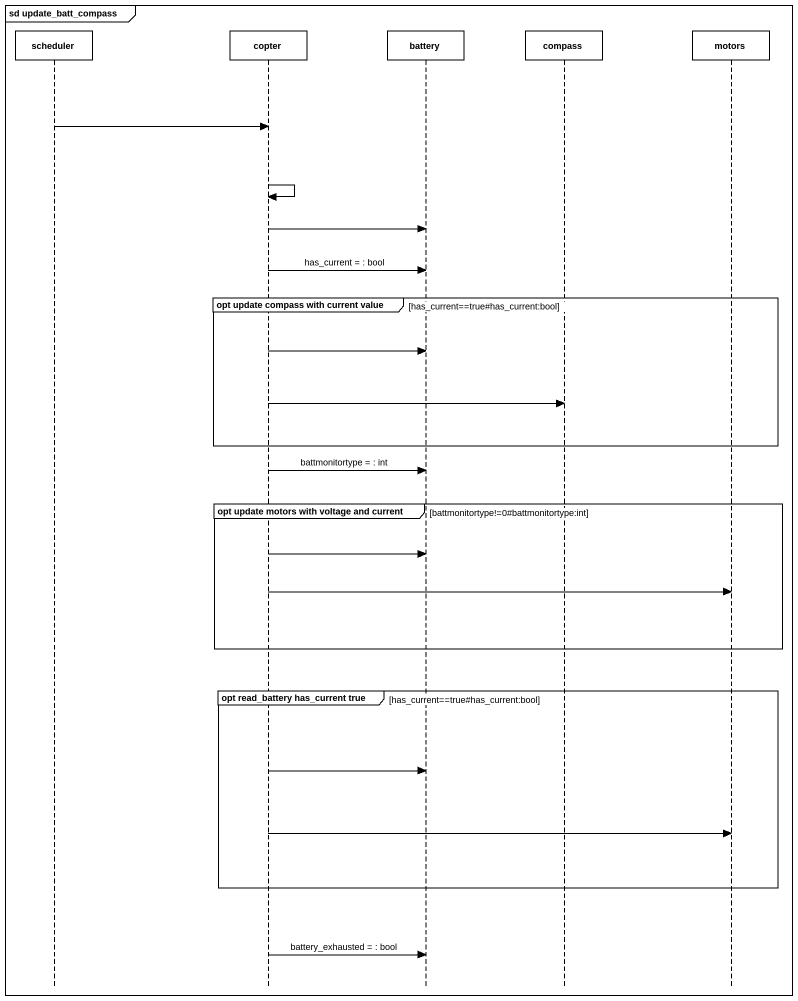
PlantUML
@startuml
mainframe sd update_batt_compass
hide footbox
participant scheduler
participant copter
participant battery
participant compass
participant motors

scheduler -> copter
copter -> copter
copter -> battery
copter -> battery : has_current = : bool
group opt update compass with current value [has_current==true#has_current:bool]
  copter -> battery
  copter -> compass
end
copter -> battery : battmonitortype = : int
group opt update motors with voltage and current [battmonitortype!=0#battmonitortype:int]
  copter -> battery
  copter -> motors
end
group opt read_battery has_current true [has_current==true#has_current:bool]
  copter -> battery
  copter -> motors
end
copter -> battery : battery_exhausted = : bool
@enduml
